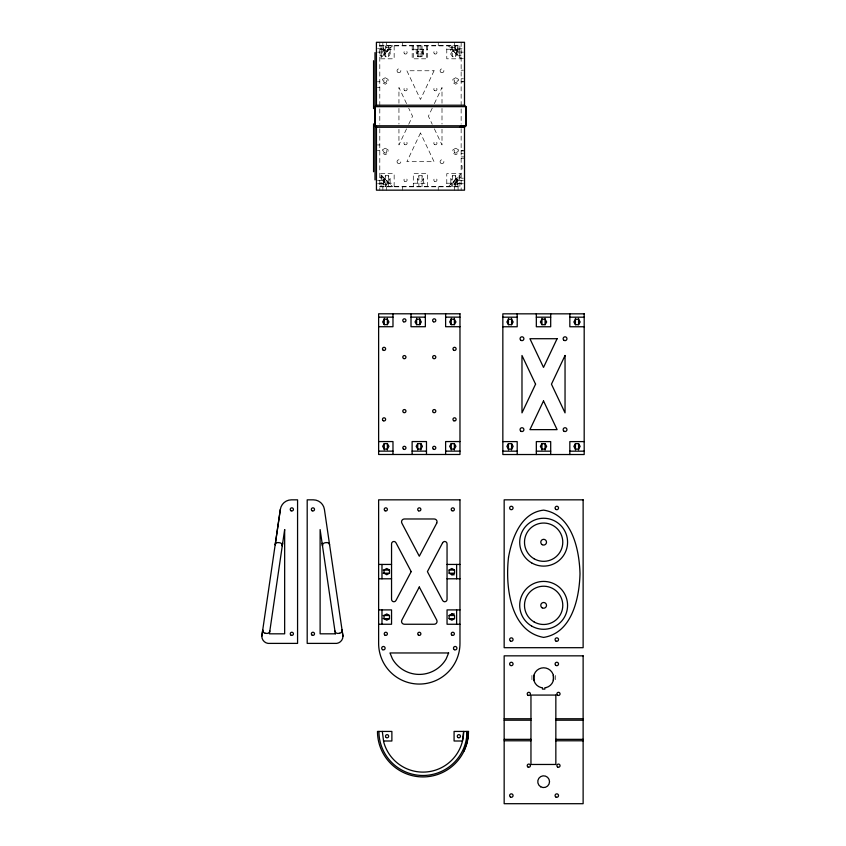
<?xml version="1.0" encoding="UTF-8"?>
<svg xmlns="http://www.w3.org/2000/svg" width="846" height="846" viewBox="0 0 846 846"><rect width="100%" height="100%" fill="white"/><g stroke="black" fill="none" stroke-linecap="round" stroke-linejoin="round"><path stroke-width="0.63" stroke-dasharray="4.23 3.17" d="M406.545 128.856L398.942 144.92L398.942 129.269M408.724 124.267L412.531 116.23L408.724 108.193M432.221 108.193L428.414 116.23L432.221 124.267M434.389 103.603L442.003 87.54L442.003 103.191M383.82 54.028L385.395 51.299L388.547 51.299L390.122 54.028L388.547 56.756L385.395 56.756L383.82 54.028L383.82 49.237M416.2 54.028L417.776 51.299L422.048 51.299L423.624 54.028L422.048 56.756L417.776 56.756L416.2 54.028L416.2 49.237M418.886 45.885L418.897 56.756L417.321 54.028L418.897 51.299M422.503 49.237L422.503 54.028L420.927 56.756L420.938 45.885M450.812 54.028L452.388 51.299L455.539 51.299L457.115 54.028L455.539 56.756L452.388 56.756L450.812 54.028L450.812 49.237M383.82 183.222L383.82 178.443L385.395 175.714L388.547 175.714L390.122 178.443L390.122 183.222M390.122 178.443L388.547 181.16L385.395 181.16L383.82 178.443M417.321 183.222L417.321 178.443L418.897 175.714L422.048 175.714L423.624 178.443L423.624 183.222M423.624 178.443L422.048 181.16L418.897 181.16L417.321 178.443M450.812 183.222L450.812 178.443L452.388 175.714L455.539 175.714L457.115 178.443L457.115 183.222M457.115 178.443L455.539 181.16L452.388 181.16L450.812 178.443M392.713 45.652L383.143 55.223L379.801 55.223M448.221 186.807L457.792 177.237L461.144 177.237M379.801 45.652L461.144 45.652M379.801 45.885L461.144 45.885M383.058 45.885L383.005 49.047L386.157 49.047L386.157 45.885M454.831 45.885L454.778 49.047L457.94 49.047L457.94 45.885M390.662 47.704L383.143 47.704L383.143 53.161L385.205 53.161M450.284 47.704L457.792 47.704L457.792 53.161L455.74 53.161M377.559 48.708L383.143 48.857M457.792 48.857L463.375 48.708M379.801 49.237L394.151 49.237M412.182 49.237L427.642 49.237M446.783 49.237L461.144 49.237M383.143 50.432L387.933 50.432M453.012 50.432L457.792 50.432M379.801 52.018L383.143 52.018M457.792 52.018L461.144 52.018M377.559 52.156L379.801 52.156M461.144 52.156L463.375 52.156M461.144 55.223L457.792 55.223L448.221 45.652M461.144 58.427L463.375 58.427M461.144 70.197L463.375 70.197M461.144 78.763L463.375 78.763M461.144 81.533L464.496 81.533M377.401 81.776L379.801 81.776M461.144 81.925L463.375 81.925M377.401 87.519L379.801 87.519M377.401 144.941L379.801 144.941M461.144 150.535L463.375 150.535M377.401 150.683L379.801 150.683M461.144 150.926L464.496 150.926M461.144 153.697L463.375 153.697M461.144 156.901L464.496 156.901M461.144 158.255L464.496 158.255M461.144 165.753L462.096 165.753L462.096 170.543L461.144 170.543M379.801 177.237L383.143 177.237L392.713 186.807M461.144 178.199L463.375 178.199M385.205 179.299L383.143 179.299L383.143 184.756L390.662 184.756M455.74 179.299L457.792 179.299L457.792 184.756L450.284 184.756M377.559 180.304L379.801 180.304M461.144 180.304L463.375 180.304M379.801 180.452L383.143 180.452M457.792 180.452L461.144 180.452M383.143 182.027L387.933 182.027M453.012 182.027L457.792 182.027M379.801 183.222L394.151 183.222M413.292 183.222L427.642 183.222M446.783 183.222L461.144 183.222M379.801 183.603L383.143 183.603M457.792 183.603L461.144 183.603M377.559 183.751L379.801 183.751M461.144 183.751L463.375 183.751M379.801 186.575L461.144 186.575M379.801 186.807L461.144 186.807M420.927 51.299L422.503 54.028M434.389 128.856L442.003 144.92L442.003 129.269M406.545 103.603L398.942 87.54L398.942 103.191M555.367 675.457L555.367 680.247M531.923 675.457L531.923 680.247M461.144 42.3L461.144 124.151M461.144 128.666L461.144 190.16M459.886 45.885L459.886 57.549M459.886 174.911L459.886 186.575M459.082 49.237L459.082 56.756M459.082 175.714L459.082 183.222M458.077 186.807L458.077 190.16M457.94 183.222L457.94 186.384L454.778 186.384L454.778 183.222M457.115 49.237L457.115 54.028M456.354 49.237L456.354 54.028M456.354 178.443L456.354 183.222M455.55 45.885L455.539 56.756M455.55 186.575L455.539 175.714M454.64 42.3L454.64 45.652M454.64 186.807L454.64 190.16M453.636 49.237L453.636 51.299M453.636 181.16L453.636 183.222M452.388 45.885L452.388 56.756M452.388 175.714L452.388 186.575M451.574 45.885L451.574 49.237L461.144 58.808L446.783 58.808L446.783 45.885M451.574 186.575L451.574 183.222L461.144 173.652L446.783 173.652L446.783 186.575M442.003 108.404L442.003 124.055M438.239 42.3L438.239 45.652M438.239 186.807L438.239 190.16M427.642 45.885L427.642 58.808L412.182 58.808L412.182 45.885M427.642 186.575L427.642 173.652L413.292 173.652L413.292 186.575M426.532 45.885L426.532 58.808M423.624 49.237L423.624 54.028M422.048 45.885L422.048 56.756M422.048 175.714L422.048 186.575M418.897 175.714L418.886 186.575M417.776 45.885L417.776 56.756M417.321 49.237L417.321 54.028M413.292 45.885L413.292 58.808M402.696 42.3L402.696 45.652M402.696 186.807L402.696 190.16M398.942 108.404L398.942 124.055M394.151 45.885L394.151 58.808L379.801 58.808L389.372 49.237L389.372 45.885M394.151 186.575L394.151 173.652L379.801 173.652L389.372 183.222L389.372 186.575M390.122 49.237L390.122 54.028M388.557 45.885L388.547 56.756M388.547 175.714L388.557 186.575M387.309 49.237L387.309 51.299M387.309 181.16L387.309 183.222M386.305 42.3L386.305 45.652M386.305 186.807L386.305 190.16M386.157 183.222L386.157 186.384L383.005 186.384L383.005 183.222M385.395 45.885L385.395 56.756M385.395 175.714L385.395 186.575M384.581 49.237L384.581 54.028M384.581 178.443L384.581 183.222M382.857 42.3L382.857 45.652M382.857 186.807L382.857 190.16M381.853 49.237L381.853 56.756M381.853 175.714L381.853 183.222M381.06 45.885L381.06 57.549M381.06 174.911L381.06 186.575M379.801 42.3L379.801 124.151M379.801 128.719L379.801 190.16M434.061 70.768L420.473 99.468L406.884 70.768L434.061 70.768M420.473 133.002L406.884 161.692L434.061 161.692L420.473 133.002M385.226 77.726L382.403 79.355L382.403 82.612L385.226 84.24L388.05 82.612L388.05 79.355L385.226 77.726M455.719 77.726L452.896 79.355L452.896 82.612L455.719 84.24L458.543 82.612L458.543 79.355L455.719 77.726M385.226 148.219L382.403 149.848L382.403 153.105L385.226 154.733L388.05 153.105L388.05 149.848L385.226 148.219M455.719 148.219L452.896 149.848L452.896 153.105L455.719 154.733L458.543 153.105L458.543 149.848L455.719 148.219M441.041 163.352A1.914 1.914 0 0 0 443.917 161.692A1.914 1.914 0 0 0 441.041 160.031A1.914 1.914 0 0 0 441.041 163.352M397.588 163.045A1.914 1.914 0 0 0 400.782 162.189A1.914 1.914 0 0 0 398.445 159.841A1.914 1.914 0 0 0 397.588 163.045M441.041 72.428A1.914 1.914 0 0 0 443.917 70.768A1.914 1.914 0 0 0 441.041 69.118A1.914 1.914 0 0 0 441.041 72.428M397.98 72.428A1.914 1.914 0 0 0 400.856 70.768A1.914 1.914 0 0 0 397.98 69.118A1.914 1.914 0 0 0 397.98 72.428M404.748 181.34A1.576 1.576 0 0 0 407.116 179.965A1.576 1.576 0 0 0 404.748 178.601A1.576 1.576 0 0 0 404.748 181.34M404.748 90.607A1.576 1.576 0 0 0 407.116 89.242A1.576 1.576 0 0 0 404.748 87.878A1.576 1.576 0 0 0 404.748 90.607M434.611 90.607A1.576 1.576 0 0 0 436.98 89.242A1.576 1.576 0 0 0 434.611 87.878A1.576 1.576 0 0 0 434.611 90.607M434.611 181.34A1.576 1.576 0 0 0 436.98 179.965A1.576 1.576 0 0 0 434.611 178.601A1.576 1.576 0 0 0 434.611 181.34M404.748 144.581A1.576 1.576 0 0 0 407.116 143.217A1.576 1.576 0 0 0 404.748 141.853A1.576 1.576 0 0 0 404.748 144.581M434.611 144.581A1.576 1.576 0 0 0 436.98 143.217A1.576 1.576 0 0 0 434.611 141.853A1.576 1.576 0 0 0 434.611 144.581M454.598 152.597A1.576 1.576 0 0 0 457.242 151.889A1.576 1.576 0 0 0 455.307 149.954A1.576 1.576 0 0 0 454.598 152.597M384.105 82.104A1.576 1.576 0 0 0 386.749 81.396A1.576 1.576 0 0 0 384.814 79.461A1.576 1.576 0 0 0 384.105 82.104M384.433 152.84A1.576 1.576 0 0 0 386.802 151.476A1.576 1.576 0 0 0 384.433 150.112A1.576 1.576 0 0 0 384.433 152.84M404.748 53.858A1.576 1.576 0 0 0 407.116 52.494A1.576 1.576 0 0 0 404.748 51.12A1.576 1.576 0 0 0 404.748 53.858M434.611 53.858A1.576 1.576 0 0 0 436.98 52.494A1.576 1.576 0 0 0 434.611 51.12A1.576 1.576 0 0 0 434.611 53.858M454.598 82.104A1.576 1.576 0 0 0 457.242 81.396A1.576 1.576 0 0 0 455.307 79.461A1.576 1.576 0 0 0 454.598 82.104"/><path stroke-width="1.27" d="M282.659 543.206L282.247 546.04M466.791 736.041L467.024 731.43A44.055 44.055 0 0 1 422.979 775.486A44.055 44.055 0 0 1 378.923 731.43M261.816 636.213L280.343 509.408A11.188 11.188 0 0 1 291.415 499.838L297.57 499.838L297.57 643.394L268.023 643.394A7.254 7.254 0 0 1 261.816 636.213L262.736 629.942M463.957 751.174L467.14 742.323L468.462 731.43L454.08 731.43L454.08 741.001L462.392 741.001L463.65 731.43A40.671 40.671 0 0 1 383.693 741.963L382.307 731.43M533.942 675.245L533.942 680.448M553.347 680.448L553.347 675.245M275.183 544.824L280.343 509.408M467.14 742.323L468.462 731.43A45.483 45.483 0 0 1 422.979 776.924A45.483 45.483 0 0 1 377.485 731.43L391.878 731.43L391.878 741.001L383.566 741.001M387.373 324.653L388.949 321.924L387.373 319.196L384.232 319.196L382.656 321.924L384.232 324.653L387.373 324.653L387.373 318.392M419.753 324.653L421.329 321.924L419.753 319.196L416.613 319.196L415.037 321.924L416.613 324.653L419.753 324.653L419.753 318.392M384.232 443.611L382.656 446.339L384.232 449.067L387.373 449.067L388.949 446.339L387.373 443.611L384.232 443.611L384.232 449.871M454.365 324.653L455.941 321.924L454.365 319.196L451.225 319.196L449.649 321.924L451.225 324.653L454.365 324.653L454.365 318.392M417.723 443.611L416.147 446.339L417.723 449.067L420.874 449.067L422.45 446.339L420.874 443.611L417.723 443.611L417.723 449.871M511.587 324.695L513.162 321.966L511.587 319.238L508.446 319.238L506.87 321.966L508.446 324.695L511.587 324.695L511.587 318.434M451.225 443.611L449.649 446.339L451.225 449.067L454.365 449.067L455.941 446.339L454.365 443.611L451.225 443.611L451.225 449.871M545.088 324.695L546.664 321.966L545.088 319.238L541.937 319.238L540.361 321.966L541.937 324.695L545.088 324.695L545.088 318.434M508.446 443.653L506.87 446.381L508.446 449.11L511.587 449.11L513.162 446.381L511.587 443.653L508.446 443.653L508.446 449.913M578.579 324.695L580.155 321.966L578.579 319.238L575.439 319.238L573.863 321.966L575.439 324.695L578.579 324.695L578.579 318.434M541.937 443.653L540.361 446.381L541.937 449.11L545.088 449.11L546.664 446.381L545.088 443.653L541.937 443.653L541.937 449.913M575.439 443.653L573.863 446.381L575.439 449.11L578.579 449.11L580.155 446.381L578.579 443.653L575.439 443.653L575.439 449.913M460.065 127.238L461.451 125.8M460.71 127.238L462.106 125.8M461.313 127.238L462.72 125.8M461.863 127.238L463.27 125.8M462.371 127.238L463.777 125.8M462.815 127.238L464.232 125.8M463.217 127.238L464.634 125.8M463.555 127.238L465.279 125.8M464.094 127.238L465.712 125.8M376.449 126.371L376.449 190.16L464.517 190.16L464.496 127.238L376.417 127.238L374.979 125.8L374.979 106.659L376.417 105.221L464.517 105.221L465.956 106.659L465.956 125.8L464.412 127.238M389.488 573.197L386.759 574.762L384.031 573.197L384.031 570.045L386.759 568.47L389.488 570.045L389.488 573.197L383.227 573.197M449.11 570.045L451.838 568.47L454.566 570.045L454.566 573.197L451.838 574.762L449.11 573.197L449.11 570.045L454.122 570.045M389.488 618.648L386.759 620.224L384.031 618.648L384.031 615.497L386.759 613.932L389.488 615.497L389.488 618.648L383.227 618.648M451.838 613.932L454.566 615.497L454.566 618.648L451.838 620.224L449.11 618.648L449.11 615.497L451.838 613.932L454.228 613.932M326.345 542.582L324.97 542.783A2.887 2.887 0 0 0 322.485 545.67L322.516 546.04M339.584 633.21L338.22 633.411A2.887 2.887 0 0 1 334.931 630.989M374.979 106.659L465.956 106.659L465.924 125.8L374.979 125.8M378.627 317.144L392.978 317.144M411.008 317.144L425.358 317.144M445.62 317.144L459.97 317.144M502.841 317.187L517.192 317.187M536.332 317.187L550.693 317.187M569.834 317.187L584.184 317.187M378.627 326.715L392.978 326.715L392.978 313.792M459.97 326.715L445.62 326.715L445.62 313.792M502.841 326.757L517.192 326.757L517.192 313.834M584.184 326.757L569.834 326.757L569.834 313.834M378.627 441.559L392.978 441.559L392.978 454.482M459.97 441.559L445.62 441.559L445.62 454.482M502.841 441.601L517.192 441.601L517.192 454.524M584.184 441.601L569.834 441.601L569.834 454.524M378.627 451.13L392.978 451.13M412.118 451.13L426.479 451.13M445.62 451.13L459.97 451.13M502.841 451.172L517.192 451.172M536.332 451.172L550.693 451.172M569.834 451.172L584.184 451.172M378.627 564.441L391.55 564.441M447.048 564.441L459.97 564.441M383.227 570.045L389.488 570.045M449.11 573.197L454.122 573.197M451.838 574.762L454.228 574.762M378.627 578.791L391.55 578.791M447.048 578.791L459.97 578.791M378.627 609.903L391.55 609.903L391.55 624.253L378.627 624.253M459.97 609.903L447.048 609.903L447.048 624.253L459.97 624.253M383.227 615.497L389.488 615.497M449.11 615.497L454.122 615.497M449.11 618.648L454.122 618.648M504.163 718.762L530.96 718.762M555.843 718.762L583.127 718.762M504.163 720.2L530.96 720.2M555.843 720.2L583.127 720.2M504.163 739.341L530.96 739.341M555.843 739.341L583.127 739.341M504.163 740.779L530.96 740.779M555.843 740.779L583.127 740.779M278.429 542.582L279.793 542.783A2.887 2.887 0 0 1 282.278 545.67M265.179 633.21L266.553 633.411A2.887 2.887 0 0 0 269.842 630.989M329.591 544.824L329.549 544.634A2.887 2.887 0 0 0 326.535 542.572M322.104 543.206L322.495 545.67M342.038 629.942L342.958 636.213A7.254 7.254 0 0 1 336.75 643.394L307.193 643.394L307.193 499.838L313.348 499.838A11.188 11.188 0 0 1 324.42 509.408L342.958 636.213M578.579 443.653L578.579 449.913M575.439 318.434L575.439 324.695M550.693 313.834L550.693 326.757L536.332 326.757L536.332 313.834M550.693 454.524L550.693 441.601L536.332 441.601L536.332 454.524M545.088 443.653L545.088 449.913M541.937 318.434L541.937 324.695M511.587 443.653L511.587 449.913M508.446 318.434L508.446 324.695M464.496 105.221L464.496 42.3L376.417 42.3L376.449 106.099M456.618 564.441L456.618 578.791M456.618 609.903L456.618 624.253M454.365 443.611L454.365 449.871M451.225 318.392L451.225 324.653M426.479 454.482L426.479 441.559L412.118 441.559L412.118 454.482M425.358 313.792L425.358 326.715L411.008 326.715L411.008 313.792M420.874 443.611L420.874 449.871M416.613 318.392L416.613 324.653M387.373 443.611L387.373 449.871M384.232 318.392L384.232 324.653M381.98 564.441L381.98 578.791M381.98 609.903L381.98 624.253M375.011 52.589L375.011 179.87M373.572 60.722L373.572 108.574M373.572 123.886L373.572 171.738M342.07 630.133A2.887 2.887 0 0 1 339.775 633.168M264.999 633.168A2.887 2.887 0 0 1 262.704 630.133M275.214 544.634A2.887 2.887 0 0 1 278.239 542.572M508.52 557.303C505.274 585.083 509.556 631.359 543.64 637.408C572.097 632.914 579.33 598.027 580.007 573.768C579.33 549.519 572.097 514.632 543.64 510.127C521.062 512.655 511.978 537.929 508.52 557.303M284.658 529.575L269.419 633.823L284.658 633.823L284.658 529.575M448.623 652.964L446.159 658.907A31.016 31.016 0 0 1 392.438 658.907L389.974 652.964L448.623 652.964M535.571 384.179L521.982 412.869L521.982 355.489L535.571 384.179M557.102 338.717L543.513 367.407L529.924 338.717L557.102 338.717M543.513 400.941L529.924 429.641L557.102 429.641L543.513 400.941M565.043 355.489L551.455 384.179L565.043 412.869L565.043 355.489M411.188 571.621L396.013 600.396A2.337 2.337 0 0 1 391.55 599.296L391.55 543.936A2.337 2.337 0 0 1 396.013 542.836L411.188 571.621M436.705 523.209L419.299 556.224L401.892 523.209A2.845 2.845 0 0 1 404.441 518.979L434.157 518.979A2.845 2.845 0 0 1 436.705 523.209M419.299 587.008L401.892 620.023A2.845 2.845 0 0 0 404.441 624.253L434.157 624.253A2.845 2.845 0 0 0 436.705 620.023L419.299 587.008M442.585 542.836L427.41 571.621L442.585 600.396A2.337 2.337 0 0 0 447.048 599.296L447.048 543.936A2.337 2.337 0 0 0 442.585 542.836M546.241 687.555L544.845 687.745L544.845 689.099L542.445 689.099L542.445 687.745L541.038 687.555A10.046 10.046 0 0 1 535.412 672.084A10.046 10.046 0 0 1 551.878 672.084A10.046 10.046 0 0 1 546.241 687.555M459.97 313.792L378.627 313.792L378.627 454.482L459.97 454.482L459.97 313.792M584.184 313.834L502.841 313.834L502.841 454.524L584.184 454.524L584.184 313.834M459.97 499.838L378.627 499.838L378.627 643.394A40.671 40.671 0 0 0 419.299 684.065A40.671 40.671 0 0 0 459.97 643.394L459.97 499.838M583.127 499.838L504.163 499.838L504.163 647.698L583.127 647.698L583.127 499.838M335.354 633.823L320.116 633.823L320.116 529.575L335.354 633.823M583.127 655.84L504.163 655.84L504.163 803.7L583.127 803.7L583.127 655.84M555.843 695.074L530.96 695.074L530.96 764.467L555.843 764.467L555.843 695.074M312.142 510.783A1.576 1.576 0 0 0 314.511 509.408A1.576 1.576 0 0 0 312.142 508.044A1.576 1.576 0 0 0 312.142 510.783M312.142 635.187A1.576 1.576 0 0 0 314.511 633.823A1.576 1.576 0 0 0 312.142 632.459A1.576 1.576 0 0 0 312.142 635.187M291.045 510.783A1.576 1.576 0 0 0 293.414 509.408A1.576 1.576 0 0 0 291.045 508.044A1.576 1.576 0 0 0 291.045 510.783M291.045 635.187A1.576 1.576 0 0 0 293.414 633.823A1.576 1.576 0 0 0 291.045 632.459A1.576 1.576 0 0 0 291.045 635.187M458.077 737.585A1.576 1.576 0 0 0 460.446 736.221A1.576 1.576 0 0 0 458.077 734.857A1.576 1.576 0 0 0 458.077 737.585M386.294 737.585A1.576 1.576 0 0 0 388.663 736.221A1.576 1.576 0 0 0 386.294 734.857A1.576 1.576 0 0 0 386.294 737.585M555.938 797.059A1.724 1.724 0 0 0 558.529 795.568A1.724 1.724 0 0 0 555.938 794.077A1.724 1.724 0 0 0 555.938 797.059M510.487 797.059A1.724 1.724 0 0 0 513.067 795.568A1.724 1.724 0 0 0 510.487 794.077A1.724 1.724 0 0 0 510.487 797.059M510.487 665.464A1.724 1.724 0 0 0 513.067 663.973A1.724 1.724 0 0 0 510.487 662.481A1.724 1.724 0 0 0 510.487 665.464M555.589 665.189A1.724 1.724 0 0 0 558.466 664.417A1.724 1.724 0 0 0 556.361 662.312A1.724 1.724 0 0 0 555.589 665.189M528.02 767.026A1.576 1.576 0 0 0 530.389 765.662A1.576 1.576 0 0 0 528.02 764.287A1.576 1.576 0 0 0 528.02 767.026M557.683 767.026A1.576 1.576 0 0 0 560.052 765.662A1.576 1.576 0 0 0 557.683 764.287A1.576 1.576 0 0 0 557.683 767.026M528.02 695.253A1.576 1.576 0 0 0 530.389 693.879A1.576 1.576 0 0 0 528.02 692.514A1.576 1.576 0 0 0 528.02 695.253M557.683 695.253A1.576 1.576 0 0 0 560.052 693.879A1.576 1.576 0 0 0 557.683 692.514A1.576 1.576 0 0 0 557.683 695.253M540.7 786.791A5.89 5.89 0 0 0 549.53 781.693A5.89 5.89 0 0 0 540.7 776.596A5.89 5.89 0 0 0 540.7 786.791M510.487 509.472A1.724 1.724 0 0 0 513.067 507.97A1.724 1.724 0 0 0 510.487 506.479A1.724 1.724 0 0 0 510.487 509.472M510.487 641.057A1.724 1.724 0 0 0 513.067 639.565A1.724 1.724 0 0 0 510.487 638.074A1.724 1.724 0 0 0 510.487 641.057M555.938 641.057A1.724 1.724 0 0 0 558.529 639.565A1.724 1.724 0 0 0 555.938 638.074A1.724 1.724 0 0 0 555.938 641.057M555.589 509.197A1.724 1.724 0 0 0 558.466 508.425A1.724 1.724 0 0 0 556.361 506.31A1.724 1.724 0 0 0 555.589 509.197M531.679 562.907A23.921 23.921 0 0 0 567.571 542.191A23.921 23.921 0 0 0 531.679 521.464A23.921 23.921 0 0 0 531.679 562.907M531.679 626.072A23.921 23.921 0 0 0 567.571 605.355A23.921 23.921 0 0 0 531.679 584.628A23.921 23.921 0 0 0 531.679 626.072M534.069 558.762A19.141 19.141 0 0 0 562.78 542.191A19.141 19.141 0 0 0 534.069 525.609A19.141 19.141 0 0 0 534.069 558.762M542.212 607.84A2.866 2.866 0 0 0 546.516 605.355A2.866 2.866 0 0 0 542.212 602.87A2.866 2.866 0 0 0 542.212 607.84M542.212 544.676A2.866 2.866 0 0 0 546.516 542.191A2.866 2.866 0 0 0 542.212 539.706A2.866 2.866 0 0 0 542.212 544.676M534.069 621.926A19.141 19.141 0 0 0 562.78 605.355A19.141 19.141 0 0 0 534.069 588.774A19.141 19.141 0 0 0 534.069 621.926M385.015 635.187A1.576 1.576 0 0 0 387.383 633.823A1.576 1.576 0 0 0 385.015 632.459A1.576 1.576 0 0 0 385.015 635.187M452.007 635.187A1.576 1.576 0 0 0 454.376 633.823A1.576 1.576 0 0 0 452.007 632.459A1.576 1.576 0 0 0 452.007 635.187M385.015 510.783A1.576 1.576 0 0 0 387.383 509.408A1.576 1.576 0 0 0 385.015 508.044A1.576 1.576 0 0 0 385.015 510.783M451.679 510.529A1.576 1.576 0 0 0 454.323 509.821A1.576 1.576 0 0 0 452.388 507.886A1.576 1.576 0 0 0 451.679 510.529M418.506 510.783A1.576 1.576 0 0 0 420.874 509.408A1.576 1.576 0 0 0 418.506 508.044A1.576 1.576 0 0 0 418.506 510.783M418.506 635.187A1.576 1.576 0 0 0 420.874 633.823A1.576 1.576 0 0 0 418.506 632.459A1.576 1.576 0 0 0 418.506 635.187M454.323 649.675A1.724 1.724 0 0 0 456.914 648.184A1.724 1.724 0 0 0 454.323 646.693A1.724 1.724 0 0 0 454.323 649.675M382.551 649.675A1.724 1.724 0 0 0 385.131 648.184A1.724 1.724 0 0 0 382.551 646.693A1.724 1.724 0 0 0 382.551 649.675M403.584 449.237A1.576 1.576 0 0 0 405.953 447.872A1.576 1.576 0 0 0 403.584 446.508A1.576 1.576 0 0 0 403.584 449.237M403.584 358.514A1.576 1.576 0 0 0 405.953 357.149A1.576 1.576 0 0 0 403.584 355.775A1.576 1.576 0 0 0 403.584 358.514M433.438 358.514A1.576 1.576 0 0 0 435.806 357.149A1.576 1.576 0 0 0 433.438 355.775A1.576 1.576 0 0 0 433.438 358.514M433.438 449.237A1.576 1.576 0 0 0 435.806 447.872A1.576 1.576 0 0 0 433.438 446.508A1.576 1.576 0 0 0 433.438 449.237M403.584 412.488A1.576 1.576 0 0 0 405.953 411.124A1.576 1.576 0 0 0 403.584 409.76A1.576 1.576 0 0 0 403.584 412.488M433.438 412.488A1.576 1.576 0 0 0 435.806 411.124A1.576 1.576 0 0 0 433.438 409.76A1.576 1.576 0 0 0 433.438 412.488M453.752 420.748A1.576 1.576 0 0 0 456.121 419.383A1.576 1.576 0 0 0 453.752 418.019A1.576 1.576 0 0 0 453.752 420.748M383.259 350.255A1.576 1.576 0 0 0 385.628 348.89A1.576 1.576 0 0 0 383.259 347.516A1.576 1.576 0 0 0 383.259 350.255M383.259 420.748A1.576 1.576 0 0 0 385.628 419.383A1.576 1.576 0 0 0 383.259 418.019A1.576 1.576 0 0 0 383.259 420.748M403.584 321.766A1.576 1.576 0 0 0 405.953 320.401A1.576 1.576 0 0 0 403.584 319.027A1.576 1.576 0 0 0 403.584 321.766M433.438 321.766A1.576 1.576 0 0 0 435.806 320.401A1.576 1.576 0 0 0 433.438 319.027A1.576 1.576 0 0 0 433.438 321.766M453.752 350.255A1.576 1.576 0 0 0 456.121 348.89A1.576 1.576 0 0 0 453.752 347.516A1.576 1.576 0 0 0 453.752 350.255M564.092 340.378A1.914 1.914 0 0 0 566.957 338.717A1.914 1.914 0 0 0 564.092 337.057A1.914 1.914 0 0 0 564.092 340.378M521.02 340.378A1.914 1.914 0 0 0 523.896 338.717A1.914 1.914 0 0 0 521.02 337.057A1.914 1.914 0 0 0 521.02 340.378M564.092 431.291A1.914 1.914 0 0 0 566.957 429.641A1.914 1.914 0 0 0 564.092 427.981A1.914 1.914 0 0 0 564.092 431.291M521.02 431.291A1.914 1.914 0 0 0 523.896 429.641A1.914 1.914 0 0 0 521.02 427.981A1.914 1.914 0 0 0 521.02 431.291"/></g></svg>
